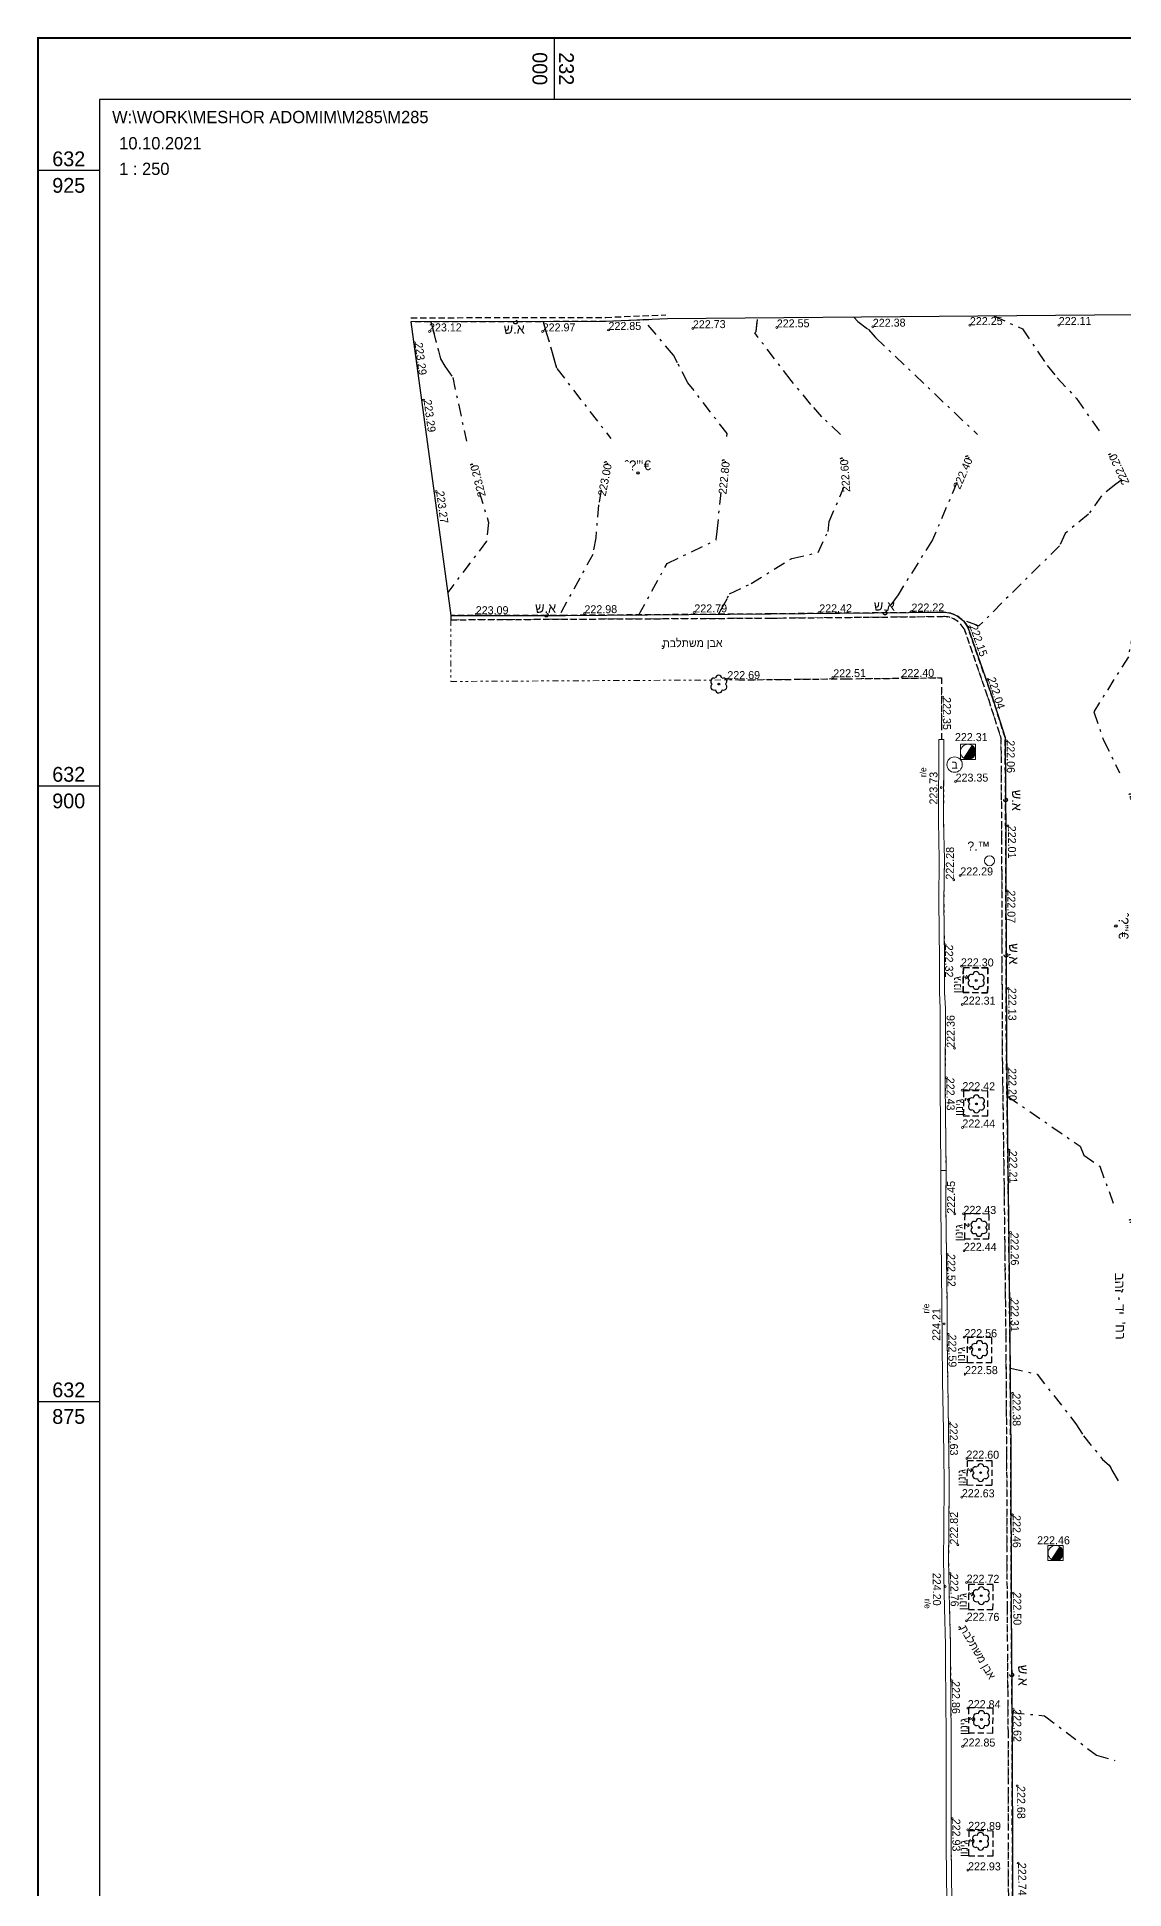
# Model space of a CAD drawing. Extents: x 231979 to 232154, y 632653 to 632930.
# Drawn here: x 231979 to 232023.1, y 632855.2 to 632930.4 of the extents above; entities that cross this region are included whole.
import ezdxf
from ezdxf.enums import TextEntityAlignment as Align

# ---------------------------------------------------------------- set-up
doc = ezdxf.new("R2010")
doc.units = 0
doc.header["$MEASUREMENT"] = 0
doc.header["$PDMODE"] = 32
doc.header["$PDSIZE"] = 0.15
for name, pattern in [('DASHDOT', [1, 0.5, -0.25, 0, -0.25]), ('DASHED2', [0.375, 0.25, -0.125]), ('DIVIDE2', [0.625, 0.25, -0.125, 0, -0.125, 0, -0.125]), ('HIDDEN', [0.375, 0.25, -0.125]), ('HIDDEN2', [0.1875, 0.125, -0.0625])]:
    doc.linetypes.add(name, pattern=pattern)
for name, color, linetype in [('1201', 7, 'Continuous'), ('1202', 7, 'Continuous'), ('1203', 7, 'Continuous'), ('1506', 252, 'DASHDOT'), ('2421', 7, 'Continuous')]:
    doc.layers.add(name, color=color, linetype=linetype)
for name, color, linetype, lineweight in [('1502', 7, 'Continuous', 20), ('2401', 7, 'Continuous', 30), ('2402', 7, 'Continuous', 20), ('2404', 7, 'HIDDEN', 30), ('2407', 7, 'DIVIDE2', 20), ('2602', 8, 'Continuous', 20), ('2801', 3, 'Continuous', 25), ('2814', 3, 'DASHED2', 25), ('3902', 8, 'Continuous', 20), ('4615', 5, 'Continuous', 20), ('4804', 29, 'Continuous', 20)]:
    doc.layers.add(name, color=color, linetype=linetype, lineweight=lineweight)
doc.styles.add('GRID', font='txt')
doc.styles.add('hebtext', font='hebtxt.shx')
doc.styles.add('HEBTXT', font='hebtxt.shx')
doc.styles.add('MAVAT_HEBTXT', font='hebtxt.shx')
doc.styles.add('MIRYL', font='miryl.shx')
doc.styles.add('TRHEBTXT', font='HEBTXT.SHX')

# ---------------------------------------------------------------- blocks, each defined once
blk = doc.blocks.new('2801')
blk.add_circle((0, 0), 0.0362)
for centre, start, end in [((-0.199, 0.113), 63.29374, 237.46954), ((-0.002, 0.229), 3.29374, 177.46954), ((0.198, 0.116), 303.29374, 117.46954), ((-0.198, -0.116), 123.29374, 297.46954), ((0.002, -0.229), 183.29374, 357.46954), ((0.199, -0.113), 243.29374, 57.46954)]:
    blk.add_arc(centre, 0.13, start, end)
at = {"style": 'hebtext'}
for tag, p in [('VEGETATION_NUM', (0.008, 1.922)), ('HIGHT', (0.008, 1.282)), ('VEGETATION_TYPE', (0.008, 0.649))]:
    blk.add_attdef(tag, p, '', height=0.375, dxfattribs=at)
blk = doc.blocks.new('*U1', base_point=(1.23, -0.05))
at = {"color": 0}
for points in [[(0.75, 0.98), (0.66, 1.04), (-0.48, -1.14), (-0.67, -1.04)], [(0.75, 0.98), (-0.48, -1.14), (-0.01, -1.23)], [(1.21, -0.2), (0.75, 0.98), (-0.01, -1.23)], [(1.14, 0.47), (1.04, 0.66), (0.75, 0.98), (0.91, 0.83)], [(1.21, -0.2), (1.23, -0.05), (0.75, 0.98), (1.14, 0.47)], [(1.23, -0.05), (1.23, 0.05), (1.14, 0.47), (1.2, 0.26)], [(-0.48, -1.14), (-0.27, -1.2), (-0.01, -1.23), (-0.06, -1.23)], [(-0.01, -1.23), (0.43, -1.15), (1.21, -0.2), (0.95, -0.78)], [(-0.01, -1.23), (0.01, -1.23), (0.43, -1.15), (0.23, -1.21)], [(0.43, -1.15), (0.63, -1.06), (0.95, -0.78), (0.8, -0.94)], [(0.95, -0.78), (1.07, -0.61), (1.21, -0.2), (1.16, -0.41)]]:
    blk.add_solid(points, dxfattribs=at)
blk = doc.blocks.new('4804')
at = {"layer": '4804'}
blk.add_lwpolyline([(1.23, -1.23), (1.23, 1.23), (-1.24, 1.23), (-1.24, -1.23)], close=True, dxfattribs=at)
blk.add_lwpolyline([(1.23, -0.05), (1.23, 0.05, 0.244643), (0.66, 1.04), (-0.67, -1.04, 0.141736), (-0.01, -1.23), (0.01, -1.23, 0.399207)], format="xyb", close=True, dxfattribs=at)
blk.add_lwpolyline([(0.66, 1.04), (-0.67, -1.04)], dxfattribs=at)
blk.add_circle((0, 0), 1.23, dxfattribs=at)
blk.add_blockref('*U1', (1.23, -0.05), dxfattribs=at)
at = {"style": 'hebtext', "flags": 1}
for tag, p in [('NAME', (3.6, 29.23)), ('COVER', (3.6, 18.7)), ('MATERIAL', (3.6, 8.17)), ('TL', (2.95, -2.37)), ('MANH_TYPE', (3.6, -2.37)), ('IL', (3.6, -12.9))]:
    blk.add_attdef(tag, p, '', height=1.3, dxfattribs=at)
at = {"style": 'hebtext'}
blk.add_attdef('NUMBER', (-0.02, 2.23), '', height=1.3, dxfattribs=at)
blk = doc.blocks.new('2407')
at = {"color": 2}
blk.add_circle((0, 0), 0.25, dxfattribs=at)
at = {"style": 'hebtext'}
blk.add_attdef('COVER_TYPE', (-10, 1), '', height=1.3, dxfattribs=at)
blk = doc.blocks.new('4615')
blk.add_circle((0, 0), 0.8)
at = {"linetype": 'HIDDEN2', "style": 'TRHEBTXT'}
for tag, p in [('NAME', (-1.71, 2.08)), ('TEXT', (-1.99, -3.33))]:
    blk.add_attdef(tag, p, '', height=1.5, dxfattribs=at)
at = {"style": 'TRHEBTXT'}
blk.add_attdef('METER', text='', height=1.8, dxfattribs=at).set_placement((-1.64, 0), align=Align.MIDDLE_RIGHT)
blk.add_attdef('CENTIMETER', text='', height=1.8, dxfattribs=at).set_placement((1.71, 0), align=Align.MIDDLE_LEFT)
blk = doc.blocks.new('2404')
at = {"color": 2}
blk.add_circle((0, 0), 0.075, dxfattribs=at)
at = {"style": 'hebtext'}
blk.add_attdef('COVER_TYPE', (-1.984, 0.57), '', height=0.39, dxfattribs=at)
blk = doc.blocks.new('2401')
at = {"color": 2}
blk.add_circle((0, 0), 0.25, dxfattribs=at)
at = {"style": 'hebtext'}
blk.add_attdef('COVER_TYPE', (-10, 1), '', height=1.3, dxfattribs=at)
blk = doc.blocks.new('2402')
at = {"style": 'HEBTXT'}
blk.add_attdef('STREET-NAME', text='', height=3, dxfattribs=at).set_placement((0, 1), align=Align.CENTER)
at = {"layer": '2421', "style": 'HEBTXT'}
blk.add_attdef('STREET-CODE', text='', height=2, dxfattribs=at).set_placement((0, -3), align=Align.CENTER)
blk = doc.blocks.new('3902')
at = {"color": 0}
blk.add_circle((0, 0), 1.25, dxfattribs=at)
at = {"color": 0, "style": 'hebtext'}
blk.add_text('ב', height=1.3, dxfattribs=at).set_placement((0, 0), align=Align.MIDDLE_CENTER)
at = {"style": 'hebtext'}
blk.add_attdef('NAME', (2, 2), '', height=1.3, dxfattribs=at)
blk = doc.blocks.new('1502')
blk.add_circle((0, 0), 0.15)
at = {"style": 'hebtext'}
for tag, p in [('METER', (-10.33, 0)), ('CENTIMETER', (1, 0))]:
    blk.add_attdef(tag, p, '', height=1.3, dxfattribs=at)
at = {"style": 'hebtext', "flags": 1}
blk.add_attdef('HEIGHT', (1, 0), '', height=1.3, dxfattribs=at)
blk = doc.blocks.new('1506')
at = {"color": 2}
blk.add_circle((0, 0), 0.25, dxfattribs=at)
at = {"color": 2, "style": 'hebtext'}
blk.add_attdef('HEIGHT', (-5.33, -1), '', height=1.3, dxfattribs=at)
blk = doc.blocks.new('2814')
blk.add_point((0, 0))
at = {"style": 'hebtext'}
blk.add_attdef('TYPE', (-0.07, 2.27), '', height=1.3, dxfattribs=at)

msp = doc.modelspace()

# ---------------------------------------------------------------- linework, layer by layer
at = {"layer": '1201'}
for p, q in [((232000, 632927.888), (232000, 632930.388)), ((231981.511, 632925), (231979.011, 632925)), ((231981.511, 632900), (231979.011, 632900)), ((231981.511, 632875), (231979.011, 632875))]:
    msp.add_line(p, q, dxfattribs=at)
msp.add_lwpolyline([(231981.511, 632655.388), (232143.369, 632655.388), (232143.369, 632927.888), (231981.511, 632927.888)], close=True, dxfattribs=at)
msp.add_lwpolyline([(231981.511, 632655.388), (232143.369, 632655.388), (232143.369, 632927.888), (231981.511, 632927.888), (231981.511, 632655.388)], dxfattribs=at)
at = {"layer": '1202', "const_width": 0.075}
msp.add_lwpolyline([(231979.011, 632652.888), (232145.869, 632652.888), (232145.869, 632930.388), (231979.011, 632930.388), (231979.011, 632652.888)], dxfattribs=at)
at = {"layer": '1506'}
for points, elevation in [([(231994.975, 632918.855), (231995.365, 632917.353), (231995.541, 632917.06), (231995.859, 632916.597), (231996.417, 632914.015)], 223.2), ([(231999.535, 632918.864), (232000.089, 632916.959), (232002.289, 632914.114)], 223), ([(231999.622, 632918.566), (232000.089, 632916.959), (232002.289, 632914.114)], 223), ([(232006.991, 632914.204), (232007.002, 632914.317), (232005.417, 632916.386), (232004.995, 632917.193), (232004.828, 632917.498), (232003.622, 632918.935)], 222.8), ([(232006.991, 632914.204), (232007.002, 632914.317), (232005.417, 632916.386), (232004.995, 632917.193), (232004.828, 632917.498), (232003.88, 632918.628)], 222.8), ([(232011.619, 632914.283), (232010.858, 632915.004), (232010.408, 632915.506), (232009.608, 632916.479), (232008.126, 632918.407), (232008.184, 632918.461), (232008.245, 632918.988)], 222.6), ([(232011.619, 632914.283), (232010.858, 632915.004), (232010.408, 632915.506), (232009.608, 632916.479), (232008.126, 632918.407), (232008.184, 632918.461), (232008.233, 632918.882)], 222.6), ([(232012.149, 632919.044), (232012.312, 632918.871), (232012.732, 632918.557), (232013.035, 632918.218), (232017.179, 632914.281)], 222.4), ([(232012.149, 632919.044), (232012.312, 632918.871), (232012.732, 632918.557), (232013.035, 632918.218), (232017.179, 632914.281)], 222.4), ([(232017.825, 632919.098), (232019.002, 632918.578), (232020.006, 632917.087), (232020.414, 632916.586), (232021.2, 632915.742), (232022.164, 632914.364)], 222.2), ([(232017.825, 632919.098), (232019.002, 632918.578), (232020.006, 632917.087), (232020.414, 632916.586), (232021.2, 632915.742), (232022.164, 632914.364)], 222.2), ([(231995.067, 632918.499), (231995.365, 632917.353), (231995.541, 632917.06), (231995.859, 632916.597), (231996.417, 632914.015)], 223.2), ([(231996.928, 632911.957), (231997.32, 632910.705), (231997.235, 632909.946), (231995.655, 632907.869)], 223.2), ([(231996.928, 632911.957), (231997.32, 632910.705), (231997.235, 632909.946), (231996.492, 632908.969)], 223.2), ([(232001.896, 632912.031), (232001.783, 632911.428), (232001.67, 632910.085), (232001.547, 632909.407), (232000.19, 632906.935)], 223), ([(232001.896, 632912.031), (232001.783, 632911.428), (232001.67, 632910.085), (232001.547, 632909.407), (232000.19, 632906.935)], 223), ([(232003.422, 632906.957), (232004.565, 632909.039), (232006.563, 632909.999), (232006.6, 632910.338), (232006.777, 632912.094)], 222.8), ([(232003.422, 632906.957), (232004.565, 632909.039), (232006.563, 632909.999), (232006.6, 632910.338), (232006.777, 632912.094)], 222.8), ([(232006.654, 632906.98), (232007.109, 632907.808), (232007.982, 632908.227), (232009.629, 632909.247), (232010.699, 632909.483), (232011.106, 632910.346), (232011.149, 632910.742), (232011.763, 632912.168)], 222.6), ([(232006.762, 632907.175), (232007.109, 632907.808), (232007.982, 632908.227), (232009.629, 632909.247), (232010.699, 632909.483), (232011.106, 632910.346), (232011.149, 632910.742), (232011.763, 632912.168)], 222.6), ([(232016.345, 632912.332), (232015.345, 632909.998), (232013.949, 632907.769), (232013.425, 632907.039)], 222.4), ([(232016.345, 632912.332), (232015.345, 632909.998), (232013.949, 632907.769), (232013.425, 632907.039)], 222.4), ([(232023.046, 632912.436), (232022.792, 632912.264), (232022.215, 632911.797), (232021.686, 632911.044), (232020.741, 632910.265), (232020.509, 632909.767), (232017.246, 632906.519), (232017.237, 632906.509), (232017.216, 632906.513), (232016.559, 632906.755)], 222.2), ([(232023.046, 632912.436), (232022.792, 632912.264), (232022.215, 632911.797), (232021.686, 632911.044), (232020.741, 632910.265), (232020.509, 632909.767), (232017.246, 632906.519), (232017.237, 632906.509), (232017.216, 632906.513), (232016.592, 632906.743)], 222.2), ([(232027.321, 632912.442), (232027.112, 632910.973), (232024.001, 632908.453), (232023.492, 632906.286), (232023.306, 632905.256), (232021.9, 632903.021), (232022.298, 632901.862), (232022.953, 632900.547)], 222), ([(232018.368, 632888.07), (232018.389, 632887.723), (232018.393, 632887.688), (232018.391, 632887.686), (232018.392, 632887.411), (232021.343, 632885.38), (232021.497, 632885.011), (232022.142, 632884.563), (232022.689, 632883.069)], 222.2), ([(232018.505, 632876.369), (232018.518, 632876.362), (232019.595, 632876.113), (232021.179, 632874.101), (232021.485, 632873.61), (232022.262, 632872.655), (232022.531, 632872.418), (232022.614, 632872.291), (232022.633, 632872.213), (232022.935, 632871.71)], 222.4), ([(232018.581, 632862.371), (232019.897, 632862.244), (232022.01, 632860.649), (232022.754, 632860.432)], 222.6)]:
    msp.add_lwpolyline(points, dxfattribs=dict(at, elevation=elevation))
at = {"layer": '2401'}
msp.add_lwpolyline([(232026.654, 632919.175), (232004.582, 632918.976), (232002.079, 632918.87), (231994.164, 632918.853), (231995.783, 632906.928), (232000.444, 632906.935), (232008.788, 632906.995), (232015.772, 632907.061, -0.279568), (232016.786, 632906.459), (232017.797, 632903.544), (232018.3, 632901.974), (232018.326, 632897.882), (232018.33, 632896.451), (232018.351, 632889.324), (232018.428, 632883.593), (232018.496, 632877.682), (232018.53, 632872.898), (232018.549, 632866.638), (232018.587, 632861.591), (232018.596, 632855.565), (232018.649, 632849.602)], format="xyb", dxfattribs=at)
at = {"layer": '2404'}
for points in [[(231994.164, 632919.023), (232002.076, 632919.04), (232004.519, 632919.144)], [(232004.582, 632918.976), (232002.079, 632918.87), (231994.164, 632918.853)]]:
    msp.add_lwpolyline(points, dxfattribs=at)
msp.add_lwpolyline([(232018.649, 632849.602), (232018.596, 632855.565), (232018.587, 632861.591), (232018.549, 632866.638), (232018.53, 632872.898), (232018.496, 632877.682), (232018.428, 632883.593), (232018.351, 632889.324), (232018.33, 632896.451), (232018.326, 632897.882), (232018.3, 632901.974), (232017.797, 632903.544), (232016.786, 632906.459, 0.279568), (232015.772, 632907.061), (232008.788, 632906.995), (232000.444, 632906.935), (231995.783, 632906.928), (231995.783, 632906.758), (232008.789, 632906.825), (232015.774, 632906.891, -0.276017), (232016.63, 632906.39), (232017.636, 632903.49), (232018.13, 632901.947), (232018.156, 632897.881), (232018.16, 632896.451), (232018.181, 632889.323), (232018.258, 632883.591), (232018.326, 632877.68), (232018.36, 632872.897), (232018.379, 632866.637), (232018.417, 632861.59), (232018.426, 632855.564), (232018.479, 632849.601)], format="xyb", dxfattribs=at)
at = {"layer": '2404', "elevation": 222.69}
msp.add_lwpolyline([(232007.477, 632904.316), (232011.856, 632904.361), (232011.856, 632904.361), (232015.709, 632904.4), (232015.72, 632901.9)], dxfattribs=at)
at = {"layer": '2407'}
msp.add_lwpolyline([(232018.479, 632849.601), (232018.426, 632855.564), (232018.417, 632861.59), (232018.379, 632866.637), (232018.36, 632872.897), (232018.326, 632877.68), (232018.258, 632883.591), (232018.181, 632889.323), (232018.16, 632896.451), (232018.156, 632897.881), (232018.13, 632901.947), (232017.636, 632903.49), (232016.63, 632906.39, 0.276017), (232015.774, 632906.891), (232008.789, 632906.825), (232007.464, 632906.818), (231995.783, 632906.758), (231995.783, 632904.252), (232007.477, 632904.316), (232011.856, 632904.361), (232015.709, 632904.4), (232015.72, 632901.893), (232015.81, 632901.893), (232015.802, 632898.596), (232015.834, 632897.026), (232015.816, 632895.34), (232015.842, 632892.948), (232015.843, 632891.619), (232015.876, 632890.985), (232015.87, 632887.869), (232015.901, 632884.389), (232015.894, 632882.963), (232015.941, 632878.945), (232015.951, 632877.472), (232015.968, 632875.824), (232016.003, 632873.829), (232016.028, 632871.75), (232016.017, 632869.792), (232016.002, 632868.571), (232016.043, 632866.624), (232016.084, 632865.13), (232016.087, 632864.36), (232016.11, 632861.432), (232016.112, 632857.233), (232016.12, 632855.513), (232016.164, 632853.959)], format="xyb", dxfattribs=at)
at = {"layer": '2602', "elevation": 222.346}
for points in [[(232016.164, 632853.959), (232016.12, 632855.513), (232016.112, 632857.233), (232016.11, 632861.432), (232016.087, 632864.36), (232016.084, 632865.13), (232016.043, 632866.624), (232016.002, 632868.571), (232016.017, 632869.792), (232016.028, 632871.75), (232016.003, 632873.829), (232015.968, 632875.824), (232015.951, 632877.472), (232015.941, 632878.945), (232015.894, 632882.963), (232015.901, 632884.389), (232015.87, 632887.869), (232015.876, 632890.985), (232015.843, 632891.619), (232015.842, 632892.948), (232015.816, 632895.34), (232015.834, 632897.026), (232015.802, 632898.596), (232015.81, 632901.893), (232015.602, 632901.894), (232015.593, 632898.594), (232015.626, 632897.025), (232015.608, 632895.34), (232015.634, 632892.947), (232015.635, 632891.614), (232015.668, 632890.98), (232015.662, 632887.868), (232015.693, 632884.389), (232015.686, 632882.962), (232015.733, 632878.943), (232015.743, 632877.47), (232015.76, 632875.821), (232015.795, 632873.826), (232015.82, 632871.749), (232015.809, 632869.794), (232015.794, 632868.57), (232015.835, 632866.619), (232015.876, 632865.127), (232015.879, 632864.359), (232015.902, 632861.431), (232015.904, 632857.232), (232015.912, 632855.51), (232015.956, 632853.957)], [(232015.901, 632884.389), (232015.693, 632884.39)]]:
    msp.add_lwpolyline(points, dxfattribs=at)
at = {"layer": '2814'}
for points in [[(232016.603, 632892.628), (232017.597, 632892.621), (232017.59, 632891.608), (232016.596, 632891.615)], [(232017.762, 632872.609), (232017.755, 632871.596), (232016.761, 632871.603), (232016.768, 632872.616)]]:
    msp.add_lwpolyline(points, close=True, dxfattribs=at)
msp.add_lwpolyline([(232017.59, 632891.608), (232017.597, 632892.621), (232016.603, 632892.628), (232016.596, 632891.615), (232017.59, 632891.608)], dxfattribs=at)
for points, elevation in [([(232017.595, 632886.604), (232017.602, 632887.617), (232016.608, 632887.624), (232016.601, 632886.611), (232017.595, 632886.604)], 222.438), ([(232017.644, 632881.608), (232017.651, 632882.621), (232016.657, 632882.628), (232016.65, 632881.615), (232017.644, 632881.608)], 222.441), ([(232017.754, 632876.59), (232017.761, 632877.603), (232016.767, 632877.61), (232016.76, 632876.597), (232017.754, 632876.59)], 222.578), ([(232017.806, 632866.557), (232017.813, 632867.57), (232016.819, 632867.577), (232016.812, 632866.564), (232017.806, 632866.557)], 222.755), ([(232017.804, 632861.542), (232017.811, 632862.555), (232016.817, 632862.562), (232016.81, 632861.549), (232017.804, 632861.542)], 222.846), ([(232017.809, 632856.55), (232017.816, 632857.563), (232016.822, 632857.57), (232016.815, 632856.557), (232017.809, 632856.55)], 222.93)]:
    msp.add_lwpolyline(points, dxfattribs=dict(at, elevation=elevation))

# ---------------------------------------------------------------- block references
at = {"layer": '1502'}
ref = msp.add_blockref('1502', (231994.916, 632918.467, 223.121), dxfattribs=dict(at, xscale=0.25, yscale=0.25, zscale=0.25))
ref.add_attrib('HEIGHT', '223.12', (231994.897, 632918.467, 223.121), dxfattribs={"layer": '0', "height": 0.325, "rotation": 0.11854, "style": 'hebtext'})
ref = msp.add_blockref('1502', (231999.511, 632918.469, 222.971), dxfattribs=dict(at, xscale=0.25, yscale=0.25, zscale=0.25))
ref.add_attrib('HEIGHT', '222.97', (231999.515, 632918.469, 222.971), dxfattribs={"layer": '0', "height": 0.325, "rotation": 0.11854, "style": 'hebtext'})
ref = msp.add_blockref('1502', (232002.185, 632918.526, 222.847), dxfattribs=dict(at, xscale=0.25, yscale=0.25, zscale=0.25))
ref.add_attrib('HEIGHT', '222.85', (232002.188, 632918.526, 222.847), dxfattribs={"layer": '0', "height": 0.325, "rotation": 0.11854, "style": 'hebtext'})
ref = msp.add_blockref('1502', (232005.614, 632918.593, 222.733), dxfattribs=dict(at, xscale=0.25, yscale=0.25, zscale=0.25))
ref.add_attrib('HEIGHT', '222.73', (232005.618, 632918.593, 222.733), dxfattribs={"layer": '0', "height": 0.325, "rotation": 0.5174, "style": 'hebtext'})
ref = msp.add_blockref('1502', (232009.022, 632918.628, 222.547), dxfattribs=dict(at, xscale=0.25, yscale=0.25, zscale=0.25))
ref.add_attrib('HEIGHT', '222.55', (232009.026, 632918.628, 222.547), dxfattribs={"layer": '0', "height": 0.325, "rotation": 0.5174, "style": 'hebtext'})
ref = msp.add_blockref('1502', (232012.923, 632918.654, 222.378), dxfattribs=dict(at, xscale=0.25, yscale=0.25, zscale=0.25))
ref.add_attrib('HEIGHT', '222.38', (232012.927, 632918.654, 222.378), dxfattribs={"layer": '0', "height": 0.325, "rotation": 0.5174, "style": 'hebtext'})
ref = msp.add_blockref('1502', (232016.868, 632918.721, 222.254), dxfattribs=dict(at, xscale=0.25, yscale=0.25, zscale=0.25))
ref.add_attrib('HEIGHT', '222.25', (232016.872, 632918.721, 222.254), dxfattribs={"layer": '0', "height": 0.325, "rotation": 0.5174, "style": 'hebtext'})
ref = msp.add_blockref('1502', (232020.485, 632918.725, 222.105), dxfattribs=dict(at, xscale=0.25, yscale=0.25, zscale=0.25))
ref.add_attrib('HEIGHT', '222.11', (232020.481, 632918.725, 222.105), dxfattribs={"layer": '0', "height": 0.325, "rotation": 0.5174, "style": 'hebtext'})
ref = msp.add_blockref('1502', (231994.31, 632918.006, 223.29), dxfattribs=dict(at, xscale=0.25, yscale=0.25, zscale=0.25))
ref.add_attrib('HEIGHT', '223.29', (231994.311, 632917.995, 223.29), dxfattribs={"layer": '0', "height": 0.325, "rotation": 277.73136, "style": 'hebtext'})
ref = msp.add_blockref('1502', (231994.675, 632915.684, 223.291), dxfattribs=dict(at, xscale=0.25, yscale=0.25, zscale=0.25))
ref.add_attrib('HEIGHT', '223.29', (231994.676, 632915.673, 223.291), dxfattribs={"layer": '0', "height": 0.325, "rotation": 277.73136, "style": 'hebtext'})
ref = msp.add_blockref('1502', (231995.185, 632911.969, 223.269), dxfattribs=dict(at, xscale=0.25, yscale=0.25, zscale=0.25))
ref.add_attrib('HEIGHT', '223.27', (231995.186, 632911.965, 223.269), dxfattribs={"layer": '0', "height": 0.325, "rotation": 277.73136, "style": 'hebtext'})
ref = msp.add_blockref('1502', (231996.813, 632906.982, 223.09), dxfattribs=dict(at, xscale=0.25, yscale=0.25, zscale=0.25))
ref.add_attrib('HEIGHT', '223.09', (231996.797, 632906.982, 223.09), dxfattribs={"layer": '0', "height": 0.325, "rotation": 0.08987, "style": 'hebtext'})
ref = msp.add_blockref('1502', (232001.208, 632907.018, 222.976), dxfattribs=dict(at, xscale=0.25, yscale=0.25, zscale=0.25))
ref.add_attrib('HEIGHT', '222.98', (232001.211, 632907.018, 222.976), dxfattribs={"layer": '0', "height": 0.325, "rotation": 0.40939, "style": 'hebtext'})
ref = msp.add_blockref('1502', (232005.666, 632907.053, 222.789), dxfattribs=dict(at, xscale=0.25, yscale=0.25, zscale=0.25))
ref.add_attrib('HEIGHT', '222.79', (232005.677, 632907.053, 222.789), dxfattribs={"layer": '0', "height": 0.325, "rotation": 0.40939, "style": 'hebtext'})
ref = msp.add_blockref('1502', (232010.748, 632907.055, 222.423), dxfattribs=dict(at, xscale=0.25, yscale=0.25, zscale=0.25))
ref.add_attrib('HEIGHT', '222.42', (232010.752, 632907.055, 222.423), dxfattribs={"layer": '0', "height": 0.325, "rotation": 0.54144, "style": 'hebtext'})
ref = msp.add_blockref('1502', (232014.495, 632907.088, 222.216), dxfattribs=dict(at, xscale=0.25, yscale=0.25, zscale=0.25))
ref.add_attrib('HEIGHT', '222.22', (232014.499, 632907.088, 222.216), dxfattribs={"layer": '0', "height": 0.325, "rotation": 0.54144, "style": 'hebtext'})
ref = msp.add_blockref('1502', (232016.859, 632906.47, 222.148), dxfattribs=dict(at, xscale=0.25, yscale=0.25, zscale=0.25))
ref.add_attrib('HEIGHT', '222.15', (232016.853, 632906.488, 222.148), dxfattribs={"layer": '0', "height": 0.325, "rotation": 289.12791, "style": 'hebtext'})
ref = msp.add_blockref('1502', (232007.005, 632904.344, 222.69), dxfattribs=dict(at, xscale=0.25, yscale=0.25, zscale=0.25))
ref.add_attrib('HEIGHT', '222.69', (232007.017, 632904.344, 222.69), dxfattribs={"layer": '0', "height": 0.325, "rotation": 0.31349, "style": 'hebtext'})
ref = msp.add_blockref('1502', (232011.301, 632904.418, 222.511), dxfattribs=dict(at, xscale=0.25, yscale=0.25, zscale=0.25))
ref.add_attrib('HEIGHT', '222.51', (232011.32, 632904.419, 222.511), dxfattribs={"layer": '0', "height": 0.325, "rotation": 0.58463, "style": 'hebtext'})
ref = msp.add_blockref('1502', (232014.113, 632904.427, 222.395), dxfattribs=dict(at, xscale=0.25, yscale=0.25, zscale=0.25))
ref.add_attrib('HEIGHT', '222.40', (232014.091, 632904.427, 222.395), dxfattribs={"layer": '0', "height": 0.325, "rotation": 0.58463, "style": 'hebtext'})
ref = msp.add_blockref('1502', (232017.595, 632904.337, 222.04), dxfattribs=dict(at, xscale=0.25, yscale=0.25, zscale=0.25))
ref.add_attrib('HEIGHT', '222.04', (232017.586, 632904.366, 222.04), dxfattribs={"layer": '0', "height": 0.325, "rotation": 287.76453, "style": 'hebtext'})
ref = msp.add_blockref('1502', (232015.771, 632903.617, 222.346), dxfattribs=dict(at, xscale=0.25, yscale=0.25, zscale=0.25))
ref.add_attrib('HEIGHT', '222.35', (232015.771, 632903.613, 222.346), dxfattribs={"layer": '0', "height": 0.325, "rotation": 270.2521, "style": 'hebtext'})
ref = msp.add_blockref('1502', (232018.361, 632901.845, 222.064), dxfattribs=dict(at, xscale=0.25, yscale=0.25, zscale=0.25))
ref.add_attrib('HEIGHT', '222.06', (232018.361, 632901.861, 222.064), dxfattribs={"layer": '0', "height": 0.325, "rotation": 270.36404, "style": 'hebtext'})
ref = msp.add_blockref('1502', (232015.706, 632899.941, 223.73), dxfattribs=dict(at, xscale=0.2499999999999999, yscale=0.2499999999999999, zscale=0.2499999999999999, rotation=89.85363000000005))
ref.add_attrib('HEIGHT', '223.73', (232015.55, 632899.252, 223.73), dxfattribs={"layer": '0', "height": 0.325, "rotation": 89.85363, "style": 'hebtext'})
ref = msp.add_blockref('1502', (232016.284, 632900.184, 223.345), dxfattribs=dict(at, xscale=0.25, yscale=0.25, zscale=0.25))
ref.add_attrib('HEIGHT', '223.35', (232016.288, 632900.184, 223.345), dxfattribs={"layer": '0', "height": 0.325, "style": 'hebtext'})
ref = msp.add_blockref('1502', (232018.416, 632898.384, 222.012), dxfattribs=dict(at, xscale=0.25, yscale=0.25, zscale=0.25))
ref.add_attrib('HEIGHT', '222.01', (232018.415, 632898.391, 222.012), dxfattribs={"layer": '0', "height": 0.325, "rotation": 270.16016, "style": 'hebtext'})
ref = msp.add_blockref('1502', (232016.211, 632896.197, 222.284), dxfattribs=dict(at, xscale=0.25, yscale=0.25, zscale=0.25))
ref.add_attrib('HEIGHT', '222.28', (232016.211, 632896.201, 222.284), dxfattribs={"layer": '0', "height": 0.325, "rotation": 89.38717, "style": 'hebtext'})
ref = msp.add_blockref('1502', (232016.468, 632896.375, 222.285), dxfattribs=dict(at, xscale=0.25, yscale=0.25, zscale=0.25))
ref.add_attrib('HEIGHT', '222.29', (232016.48, 632896.375, 222.285), dxfattribs={"layer": '0', "height": 0.325, "style": 'hebtext'})
ref = msp.add_blockref('1502', (232018.39, 632895.742, 222.071), dxfattribs=dict(at, xscale=0.25, yscale=0.25, zscale=0.25))
ref.add_attrib('HEIGHT', '222.07', (232018.39, 632895.765, 222.071), dxfattribs={"layer": '0', "height": 0.325, "rotation": 270.16882, "style": 'hebtext'})
ref = msp.add_blockref('1502', (232015.863, 632893.561, 222.324), dxfattribs=dict(at, xscale=0.25, yscale=0.25, zscale=0.25))
ref.add_attrib('HEIGHT', '222.32', (232015.863, 632893.558, 222.324), dxfattribs={"layer": '0', "height": 0.325, "rotation": 270.04311, "style": 'hebtext'})
ref = msp.add_blockref('1502', (232016.527, 632892.684, 222.296), dxfattribs=dict(at, xscale=0.25, yscale=0.25, zscale=0.25))
ref.add_attrib('HEIGHT', '222.30', (232016.504, 632892.684, 222.296), dxfattribs={"layer": '0', "height": 0.325, "rotation": 359.59651, "style": 'hebtext'})
ref = msp.add_blockref('1502', (232018.428, 632891.787, 222.131), dxfattribs=dict(at, xscale=0.25, yscale=0.25, zscale=0.25))
ref.add_attrib('HEIGHT', '222.13', (232018.428, 632891.806, 222.131), dxfattribs={"layer": '0', "height": 0.325, "rotation": 270.16882, "style": 'hebtext'})
ref = msp.add_blockref('1502', (232016.56, 632891.132, 222.314), dxfattribs=dict(at, xscale=0.25, yscale=0.25, zscale=0.25))
ref.add_attrib('HEIGHT', '222.31', (232016.579, 632891.132, 222.314), dxfattribs={"layer": '0', "height": 0.325, "rotation": 359.59651, "style": 'hebtext'})
ref = msp.add_blockref('1502', (232016.248, 632889.361, 222.356), dxfattribs=dict(at, xscale=0.25, yscale=0.25, zscale=0.25))
ref.add_attrib('HEIGHT', '222.36', (232016.248, 632889.372, 222.356), dxfattribs={"layer": '0', "height": 0.325, "rotation": 89.88967, "style": 'hebtext'})
ref = msp.add_blockref('1502', (232018.427, 632888.52, 222.196), dxfattribs=dict(at, xscale=0.25, yscale=0.25, zscale=0.25))
ref.add_attrib('HEIGHT', '222.20', (232018.427, 632888.543, 222.196), dxfattribs={"layer": '0', "height": 0.325, "rotation": 270.76976, "style": 'hebtext'})
ref = msp.add_blockref('1502', (232015.915, 632888.158, 222.425), dxfattribs=dict(at, xscale=0.25, yscale=0.25, zscale=0.25))
ref.add_attrib('HEIGHT', '222.43', (232015.915, 632888.154, 222.425), dxfattribs={"layer": '0', "height": 0.325, "rotation": 270.51038, "style": 'hebtext'})
ref = msp.add_blockref('1502', (232016.558, 632887.653, 222.419), dxfattribs=dict(at, xscale=0.25, yscale=0.25, zscale=0.25))
ref.add_attrib('HEIGHT', '222.42', (232016.562, 632887.653, 222.419), dxfattribs={"layer": '0', "height": 0.325, "rotation": 359.59651, "style": 'hebtext'})
ref = msp.add_blockref('1502', (232016.567, 632886.139, 222.438), dxfattribs=dict(at, xscale=0.25, yscale=0.25, zscale=0.25))
ref.add_attrib('HEIGHT', '222.44', (232016.563, 632886.139, 222.438), dxfattribs={"layer": '0', "height": 0.325, "rotation": 359.59651, "style": 'hebtext'})
ref = msp.add_blockref('1502', (232018.459, 632885.21, 222.211), dxfattribs=dict(at, xscale=0.25, yscale=0.25, zscale=0.25))
ref.add_attrib('HEIGHT', '222.21', (232018.459, 632885.191, 222.211), dxfattribs={"layer": '0', "height": 0.325, "rotation": 270.76976, "style": 'hebtext'})
ref = msp.add_blockref('1502', (232016.261, 632882.633, 222.451), dxfattribs=dict(at, xscale=0.25, yscale=0.25, zscale=0.25))
ref.add_attrib('HEIGHT', '222.45', (232016.261, 632882.636, 222.451), dxfattribs={"layer": '0', "height": 0.325, "rotation": 89.71875, "style": 'hebtext'})
ref = msp.add_blockref('1502', (232016.604, 632882.631, 222.428), dxfattribs=dict(at, xscale=0.25, yscale=0.25, zscale=0.25))
ref.add_attrib('HEIGHT', '222.43', (232016.607, 632882.631, 222.428), dxfattribs={"layer": '0', "height": 0.325, "rotation": 359.59651, "style": 'hebtext'})
ref = msp.add_blockref('1502', (232018.518, 632881.873, 222.257), dxfattribs=dict(at, xscale=0.25, yscale=0.25, zscale=0.25))
ref.add_attrib('HEIGHT', '222.26', (232018.518, 632881.862, 222.257), dxfattribs={"layer": '0', "height": 0.325, "rotation": 270.6591, "style": 'hebtext'})
ref = msp.add_blockref('1502', (232015.947, 632880.995, 222.523), dxfattribs=dict(at, xscale=0.25, yscale=0.25, zscale=0.25))
ref.add_attrib('HEIGHT', '222.52', (232015.947, 632880.992, 222.523), dxfattribs={"layer": '0', "height": 0.325, "rotation": 270.67018, "style": 'hebtext'})
ref = msp.add_blockref('1502', (232016.63, 632881.131, 222.441), dxfattribs=dict(at, xscale=0.25, yscale=0.25, zscale=0.25))
ref.add_attrib('HEIGHT', '222.44', (232016.626, 632881.131, 222.441), dxfattribs={"layer": '0', "height": 0.325, "rotation": 359.59651, "style": 'hebtext'})
ref = msp.add_blockref('1502', (232015.824, 632878.158, 224.21), dxfattribs=dict(at, xscale=0.2499999999999999, yscale=0.2499999999999999, zscale=0.2499999999999999, rotation=89.85363000000005))
ref.add_attrib('HEIGHT', '224.21', (232015.668, 632877.469, 224.21), dxfattribs={"layer": '0', "height": 0.325, "rotation": 89.85363, "style": 'hebtext'})
ref = msp.add_blockref('1502', (232018.52, 632879.183, 222.306), dxfattribs=dict(at, xscale=0.25, yscale=0.25, zscale=0.25))
ref.add_attrib('HEIGHT', '222.31', (232018.52, 632879.164, 222.306), dxfattribs={"layer": '0', "height": 0.325, "rotation": 270.6591, "style": 'hebtext'})
ref = msp.add_blockref('1502', (232016.631, 632877.625, 222.555), dxfattribs=dict(at, xscale=0.25, yscale=0.25, zscale=0.25))
ref.add_attrib('HEIGHT', '222.56', (232016.642, 632877.624, 222.555), dxfattribs={"layer": '0', "height": 0.325, "rotation": 359.59651, "style": 'hebtext'})
ref = msp.add_blockref('1502', (232015.991, 632877.736, 222.585), dxfattribs=dict(at, xscale=0.25, yscale=0.25, zscale=0.25))
ref.add_attrib('HEIGHT', '222.59', (232015.991, 632877.724, 222.585), dxfattribs={"layer": '0', "height": 0.325, "rotation": 270.38897, "style": 'hebtext'})
ref = msp.add_blockref('1502', (232016.67, 632876.119, 222.578), dxfattribs=dict(at, xscale=0.25, yscale=0.25, zscale=0.25))
ref.add_attrib('HEIGHT', '222.58', (232016.673, 632876.119, 222.578), dxfattribs={"layer": '0', "height": 0.325, "style": 'hebtext'})
ref = msp.add_blockref('1502', (232018.598, 632875.34, 222.38), dxfattribs=dict(at, xscale=0.25, yscale=0.25, zscale=0.25))
ref.add_attrib('HEIGHT', '222.38', (232018.598, 632875.336, 222.38), dxfattribs={"layer": '0', "height": 0.325, "rotation": 270.4072, "style": 'hebtext'})
ref = msp.add_blockref('1502', (232016.039, 632874.145, 222.626), dxfattribs=dict(at, xscale=0.25, yscale=0.25, zscale=0.25))
ref.add_attrib('HEIGHT', '222.63', (232016.039, 632874.142, 222.626), dxfattribs={"layer": '0', "height": 0.325, "rotation": 271.00509, "style": 'hebtext'})
ref = msp.add_blockref('1502', (232016.749, 632872.691, 222.6), dxfattribs=dict(at, xscale=0.25, yscale=0.25, zscale=0.25))
ref.add_attrib('HEIGHT', '222.60', (232016.726, 632872.691, 222.6), dxfattribs={"layer": '0', "height": 0.325, "rotation": 359.59651, "style": 'hebtext'})
ref = msp.add_blockref('1502', (232016.538, 632871.124, 222.627), dxfattribs=dict(at, xscale=0.25, yscale=0.25, zscale=0.25))
ref.add_attrib('HEIGHT', '222.63', (232016.542, 632871.123, 222.627), dxfattribs={"layer": '0', "height": 0.325, "rotation": 359.59651, "style": 'hebtext'})
ref = msp.add_blockref('1502', (232016.377, 632869.191, 222.819), dxfattribs=dict(at, xscale=0.25, yscale=0.25, zscale=0.25))
ref.add_attrib('HEIGHT', '222.82', (232016.377, 632869.195, 222.819), dxfattribs={"layer": '0', "height": 0.325, "rotation": 89.67812, "style": 'hebtext'})
ref = msp.add_blockref('1502', (232018.606, 632870.406, 222.455), dxfattribs=dict(at, xscale=0.25, yscale=0.25, zscale=0.25))
ref.add_attrib('HEIGHT', '222.46', (232018.606, 632870.394, 222.455), dxfattribs={"layer": '0', "height": 0.325, "rotation": 270.1739, "style": 'hebtext'})
ref = msp.add_blockref('1502', (232015.871, 632867.495, 224.2), dxfattribs=dict(at, xscale=0.2499999999999999, yscale=0.2499999999999999, zscale=0.2499999999999999, rotation=270.273087))
ref.add_attrib('HEIGHT', '224.20', (232015.361, 632868.045, 224.2), dxfattribs={"layer": '0', "height": 0.325, "rotation": 270.27309, "style": 'hebtext'})
ref = msp.add_blockref('1502', (232016.062, 632868.016, 222.755), dxfattribs=dict(at, xscale=0.25, yscale=0.25, zscale=0.25))
ref.add_attrib('HEIGHT', '222.76', (232016.063, 632868.004, 222.755), dxfattribs={"layer": '0', "height": 0.325, "rotation": 271.20636, "style": 'hebtext'})
ref = msp.add_blockref('1502', (232016.731, 632867.651, 222.724), dxfattribs=dict(at, xscale=0.25, yscale=0.25, zscale=0.25))
ref.add_attrib('HEIGHT', '222.72', (232016.735, 632867.65, 222.724), dxfattribs={"layer": '0', "height": 0.325, "rotation": 359.59651, "style": 'hebtext'})
ref = msp.add_blockref('1502', (232018.627, 632867.226, 222.498), dxfattribs=dict(at, xscale=0.25, yscale=0.25, zscale=0.25))
ref.add_attrib('HEIGHT', '222.50', (232018.627, 632867.249, 222.498), dxfattribs={"layer": '0', "height": 0.325, "rotation": 270.43138, "style": 'hebtext'})
ref = msp.add_blockref('1502', (232016.726, 632866.105, 222.755), dxfattribs=dict(at, xscale=0.25, yscale=0.25, zscale=0.25))
ref.add_attrib('HEIGHT', '222.76', (232016.737, 632866.105, 222.755), dxfattribs={"layer": '0', "height": 0.325, "rotation": 359.59651, "style": 'hebtext'})
ref = msp.add_blockref('1502', (232016.133, 632863.659, 222.864), dxfattribs=dict(at, xscale=0.25, yscale=0.25, zscale=0.25))
ref.add_attrib('HEIGHT', '222.86', (232016.133, 632863.648, 222.864), dxfattribs={"layer": '0', "height": 0.325, "rotation": 270.45006, "style": 'hebtext'})
ref = msp.add_blockref('1502', (232016.786, 632862.556, 222.837), dxfattribs=dict(at, xscale=0.25, yscale=0.25, zscale=0.25))
ref.add_attrib('HEIGHT', '222.84', (232016.782, 632862.556, 222.837), dxfattribs={"layer": '0', "height": 0.325, "rotation": 359.59651, "style": 'hebtext'})
ref = msp.add_blockref('1502', (232018.626, 632862.511, 222.619), dxfattribs=dict(at, xscale=0.25, yscale=0.25, zscale=0.25))
ref.add_attrib('HEIGHT', '222.62', (232018.626, 632862.508, 222.619), dxfattribs={"layer": '0', "height": 0.325, "rotation": 270.43138, "style": 'hebtext'})
ref = msp.add_blockref('1502', (232016.569, 632861.001, 222.846), dxfattribs=dict(at, xscale=0.25, yscale=0.25, zscale=0.25))
ref.add_attrib('HEIGHT', '222.85', (232016.573, 632861.001, 222.846), dxfattribs={"layer": '0', "height": 0.325, "rotation": 359.59651, "style": 'hebtext'})
ref = msp.add_blockref('1502', (232018.791, 632859.392, 222.681), dxfattribs=dict(at, xscale=0.25, yscale=0.25, zscale=0.25))
ref.add_attrib('HEIGHT', '222.68', (232018.791, 632859.388, 222.681), dxfattribs={"layer": '0', "height": 0.325, "rotation": 270.08557, "style": 'hebtext'})
ref = msp.add_blockref('1502', (232016.154, 632858.067, 222.925), dxfattribs=dict(at, xscale=0.25, yscale=0.25, zscale=0.25))
ref.add_attrib('HEIGHT', '222.93', (232016.154, 632858.063, 222.925), dxfattribs={"layer": '0', "height": 0.325, "rotation": 270.02729, "style": 'hebtext'})
ref = msp.add_blockref('1502', (232016.788, 632857.611, 222.894), dxfattribs=dict(at, xscale=0.25, yscale=0.25, zscale=0.25))
ref.add_attrib('HEIGHT', '222.89', (232016.8, 632857.611, 222.894), dxfattribs={"layer": '0', "height": 0.325, "rotation": 359.59651, "style": 'hebtext'})
ref = msp.add_blockref('1502', (232016.789, 632855.97, 222.93), dxfattribs=dict(at, xscale=0.25, yscale=0.25, zscale=0.25))
ref.add_attrib('HEIGHT', '222.93', (232016.793, 632855.97, 222.93), dxfattribs={"layer": '0', "height": 0.325, "rotation": 359.59651, "style": 'hebtext'})
ref = msp.add_blockref('1502', (232018.828, 632856.263, 222.741), dxfattribs=dict(at, xscale=0.25, yscale=0.25, zscale=0.25))
ref.add_attrib('HEIGHT', '222.74', (232018.828, 632856.266, 222.741), dxfattribs={"layer": '0', "height": 0.325, "rotation": 270.50924, "style": 'hebtext'})
at = {"layer": '1506', "xscale": 0.25, "yscale": 0.25, "zscale": 0.25}
for p, rotation, values in [((231996.643, 632913.022, 223.2), 104, {'HEIGHT': '223.20'}), ((231996.643, 632913.022, 223.2), 104, {'HEIGHT': '223.20'}), ((232002.081, 632913.117, 223), 79, {'HEIGHT': '223.00'}), ((232002.081, 632913.117, 223), 79, {'HEIGHT': '223.00'}), ((232006.868, 632913.193, 222.8), 84, {'HEIGHT': '222.80'}), ((232006.868, 632913.193, 222.8), 84, {'HEIGHT': '222.80'}), ((232011.668, 632913.266, 222.6), 94, {'HEIGHT': '222.60'}), ((232011.668, 632913.266, 222.6), 94, {'HEIGHT': '222.60'}), ((232016.76, 632913.353, 222.4), 67.00000000000001, {'HEIGHT': '222.40'}), ((232016.76, 632913.353, 222.4), 67.00000000000001, {'HEIGHT': '222.40'}), ((232022.569, 632913.43, 222.2), 115, {'HEIGHT': '222.20'}), ((232022.569, 632913.43, 222.2), 115, {'HEIGHT': '222.20'}), ((232023.389, 632899.627, 222), 116, {'HEIGHT': '222.00'}), ((232023.403, 632882.343, 222.2), 136, {'HEIGHT': '222.20'})]:
    msp.add_blockref('1506', p, dxfattribs=dict(at, rotation=rotation)).add_auto_attribs(values)
at = {"layer": '2401', "lineweight": 0}
ref = msp.add_blockref('2401', (232003.383, 632912.721), dxfattribs=dict(at, xscale=0.2000000000015927, yscale=0.2000000000015927, zscale=0.2000000000015927, rotation=48.60436385622909))
ref.add_attrib('NAME', 'ˆ\x8c”‘€', dxfattribs={"layer": '0', "height": 0.4, "rotation": 0.50521, "style": 'MAVAT_HEBTXT'}).set_placement((232003.38, 632913.039), align=Align.MIDDLE)
ref = msp.add_blockref('2401', (232022.8, 632894.321), dxfattribs=dict(at, xscale=0.2000000000015927, yscale=0.2000000000015927, zscale=0.2000000000015927, rotation=318.2679818562291))
ref.add_attrib('NAME', 'ˆ\x8c”‘€', dxfattribs={"layer": '0', "height": 0.4, "rotation": 270.16882, "style": 'MAVAT_HEBTXT'}).set_placement((232023.119, 632894.321), align=Align.MIDDLE)
at = {"layer": '2402'}
ref = msp.add_blockref('2402', (232023.602, 632879.305), dxfattribs=dict(at, rotation=270.7697630026857))
ref.add_attrib('STREET-NAME', "בהז - די  'חר", (232022.76, 632880.228), dxfattribs={"height": 0.39, "rotation": 270.76976, "style": 'hebtext'})
at = {"layer": '2404'}
ref = msp.add_blockref('2404', (231998.41, 632918.848, 502.174), dxfattribs=dict(at, rotation=0.841137751720998))
ref.add_attrib('COVER_TYPE', 'ש.א', (231997.936, 632918.367, 502.174), dxfattribs={"layer": '0', "height": 0.39, "rotation": 0.84114, "style": 'hebtext'})
ref = msp.add_blockref('2404', (231999.663, 632906.946, 502.174), dxfattribs=dict(at, rotation=0.08986775172094526))
ref.add_attrib('COVER_TYPE', 'ש.א', (231999.209, 632907.038, 502.174), dxfattribs={"layer": '0', "height": 0.39, "rotation": 0.08987, "style": 'hebtext'})
ref = msp.add_blockref('2404', (232013.424, 632907.033, 502.174), dxfattribs=dict(at, rotation=0.08986775172094526))
ref.add_attrib('COVER_TYPE', 'ש.א', (232012.969, 632907.125, 502.174), dxfattribs={"layer": '0', "height": 0.39, "rotation": 0.08987, "style": 'hebtext'})
ref = msp.add_blockref('2404', (232018.316, 632899.441), dxfattribs=dict(at, rotation=270.364044751721))
ref.add_attrib('COVER_TYPE', 'ש.א', (232018.575, 632899.848), dxfattribs={"layer": '0', "height": 0.39, "rotation": 270.36404, "style": 'hebtext'})
ref = msp.add_blockref('2404', (232018.34, 632893.133), dxfattribs=dict(at, rotation=270.364044751721))
ref.add_attrib('COVER_TYPE', 'ש.א', (232018.457, 632893.613), dxfattribs={"layer": '0', "height": 0.39, "rotation": 270.36404, "style": 'hebtext'})
ref = msp.add_blockref('2404', (232018.57, 632863.903), dxfattribs=dict(at, rotation=270.364044751721))
ref.add_attrib('COVER_TYPE', 'ש.א', (232018.828, 632864.31), dxfattribs={"layer": '0', "height": 0.39, "rotation": 270.36404, "style": 'hebtext'})
at = {"layer": '2407'}
ref = msp.add_blockref('2407', (232004.384, 632905.643), dxfattribs=dict(at, xscale=0.2000000000014797, yscale=0.2000000000014797, zscale=0.2000000000014797, rotation=312.8264145964731))
ref.add_attrib('NAME', 'תבלתשמ ןבא', (232004.384, 632905.643), dxfattribs={"layer": '0', "height": 0.32, "rotation": 0.29487, "style": 'MAVAT_HEBTXT'})
ref = msp.add_blockref('2407', (232016.439, 632865.8, 222.578), dxfattribs=dict(at, xscale=0.2000000000014797, yscale=0.2000000000014797, zscale=0.2000000000014797, rotation=252.5927810777756))
ref.add_attrib('NAME', 'תבלתשמ ןבא', (232016.439, 632865.8, 222.578), dxfattribs={"layer": '0', "height": 0.32, "rotation": 300.06124, "style": 'MAVAT_HEBTXT'})
at = {"layer": '2801'}
for p in [(232006.668, 632904.146), (232017.124, 632892.107), (232017.133, 632887.094), (232017.24, 632882.076, 223.704), (232017.263, 632877.118), (232017.306, 632872.117), (232017.332, 632867.121), (232017.341, 632862.09), (232017.302, 632857.145, 223.933)]:
    msp.add_blockref('2801', p, dxfattribs=at)
at = {"layer": '2814'}
ref = msp.add_blockref('2814', (232016.678, 632892.247), dxfattribs=dict(at, xscale=0.25, yscale=0.25, zscale=0.25, rotation=89.596515))
ref.add_attrib('TYPE', 'ןוניג', (232016.505, 632891.591), dxfattribs={"layer": '0', "height": 0.325, "rotation": 89.59651, "style": 'hebtext'})
ref = msp.add_blockref('2814', (232016.765, 632887.267), dxfattribs=dict(at, xscale=0.25, yscale=0.25, zscale=0.25, rotation=89.596515))
ref.add_attrib('TYPE', 'ןוניג', (232016.592, 632886.611), dxfattribs={"layer": '0', "height": 0.325, "rotation": 89.59651, "style": 'hebtext'})
ref = msp.add_blockref('2814', (232016.75, 632882.173), dxfattribs=dict(at, xscale=0.25, yscale=0.25, zscale=0.25, rotation=89.596515))
ref.add_attrib('TYPE', 'ןוניג', (232016.577, 632881.517), dxfattribs={"layer": '0', "height": 0.325, "rotation": 89.59651, "style": 'hebtext'})
ref = msp.add_blockref('2814', (232016.835, 632877.189), dxfattribs=dict(at, xscale=0.25, yscale=0.25, zscale=0.25, rotation=89.596515))
ref.add_attrib('TYPE', 'ןוניג', (232016.663, 632876.533), dxfattribs={"layer": '0', "height": 0.325, "rotation": 89.59651, "style": 'hebtext'})
ref = msp.add_blockref('2814', (232016.863, 632872.223), dxfattribs=dict(at, xscale=0.25, yscale=0.25, zscale=0.25, rotation=89.596515))
ref.add_attrib('TYPE', 'ןוניג', (232016.691, 632871.567), dxfattribs={"layer": '0', "height": 0.325, "rotation": 89.59651, "style": 'hebtext'})
ref = msp.add_blockref('2814', (232016.908, 632867.19), dxfattribs=dict(at, xscale=0.25, yscale=0.25, zscale=0.25, rotation=89.596515))
ref.add_attrib('TYPE', 'ןוניג', (232016.736, 632866.534), dxfattribs={"layer": '0', "height": 0.325, "rotation": 89.59651, "style": 'hebtext'})
ref = msp.add_blockref('2814', (232016.946, 632862.119), dxfattribs=dict(at, xscale=0.25, yscale=0.25, zscale=0.25, rotation=89.596515))
ref.add_attrib('TYPE', 'ןוניג', (232016.774, 632861.463), dxfattribs={"layer": '0', "height": 0.325, "rotation": 89.59651, "style": 'hebtext'})
ref = msp.add_blockref('2814', (232016.948, 632857.167), dxfattribs=dict(at, xscale=0.25, yscale=0.25, zscale=0.25, rotation=89.596515))
ref.add_attrib('TYPE', 'ןוניג', (232016.776, 632856.51), dxfattribs={"layer": '0', "height": 0.325, "rotation": 89.59651, "style": 'hebtext'})
at = {"layer": '3902', "xscale": 0.25, "yscale": 0.25}
msp.add_blockref('3902', (232016.248, 632900.875), dxfattribs=at)
at = {"layer": '4615', "lineweight": 0}
ref = msp.add_blockref('4615', (232017.665, 632896.968), dxfattribs=dict(at, xscale=0.25, yscale=0.25, zscale=0.25))
ref.add_attrib('TEXT', '\x8e.™', (232016.765, 632897.374), dxfattribs={"layer": '0', "linetype": 'HIDDEN2', "height": 0.375, "style": 'TRHEBTXT'})
at = {"layer": '4804'}
ref = msp.add_blockref('4804', (232016.792, 632901.393, 222.308), dxfattribs=dict(at, xscale=0.25, yscale=0.25, zscale=0.25))
ref.add_attrib('TL', '222.31', (232016.262, 632901.83, 222.308), dxfattribs={"layer": '0', "height": 0.325, "style": 'hebtext'})
ref = msp.add_blockref('4804', (232020.351, 632868.851, 222.46), dxfattribs=dict(at, xscale=0.25, yscale=0.25, zscale=0.25))
ref.add_attrib('TL', '222.46', (232019.601, 632869.209, 222.46), dxfattribs={"layer": '0', "height": 0.325, "style": 'hebtext'})

# ---------------------------------------------------------------- texts
at = {"layer": '1201', "style": 'GRID'}
msp.add_text('000', height=0.6, rotation=270, dxfattribs=at).set_placement((231999.7, 632929.138), align=Align.TOP_CENTER)
msp.add_text('232', height=0.6, rotation=270, dxfattribs=at).set_placement((232000, 632929.138), align=Align.BOTTOM_CENTER)
for p in [(231980.261, 632925), (231980.261, 632900), (231980.261, 632875)]:
    msp.add_text('632', height=0.6, dxfattribs=at).set_placement(p, align=Align.BOTTOM_CENTER)
for s, p in [('925', (231980.261, 632924.7)), ('900', (231980.261, 632899.7)), ('875', (231980.261, 632874.7))]:
    msp.add_text(s, height=0.6, dxfattribs=at).set_placement(p, align=Align.TOP_CENTER)
at = {"layer": '1203', "style": 'HEBTXT'}
for s, p in [('W:\\WORK\\MESHOR ADOMIM\\M285\\M285', (231982.024, 632926.927)), ('10.10.2021', (231982.312, 632925.862)), ('1 : 250', (231982.31, 632924.823))]:
    msp.add_text(s, height=0.5, dxfattribs=at).set_placement(p)
at = {"layer": '2602', "style": 'MIRYL'}
for rotation, p in [(89.85363, (232015.097, 632900.367, -349.6)), (89.85363, (232015.215, 632878.584, -349.6)), (270.27309, (232015.025, 632866.99, -349.6))]:
    msp.add_text('r/e', height=0.256, rotation=rotation, dxfattribs=at).set_placement(p)

doc.saveas('drawing.dxf')
